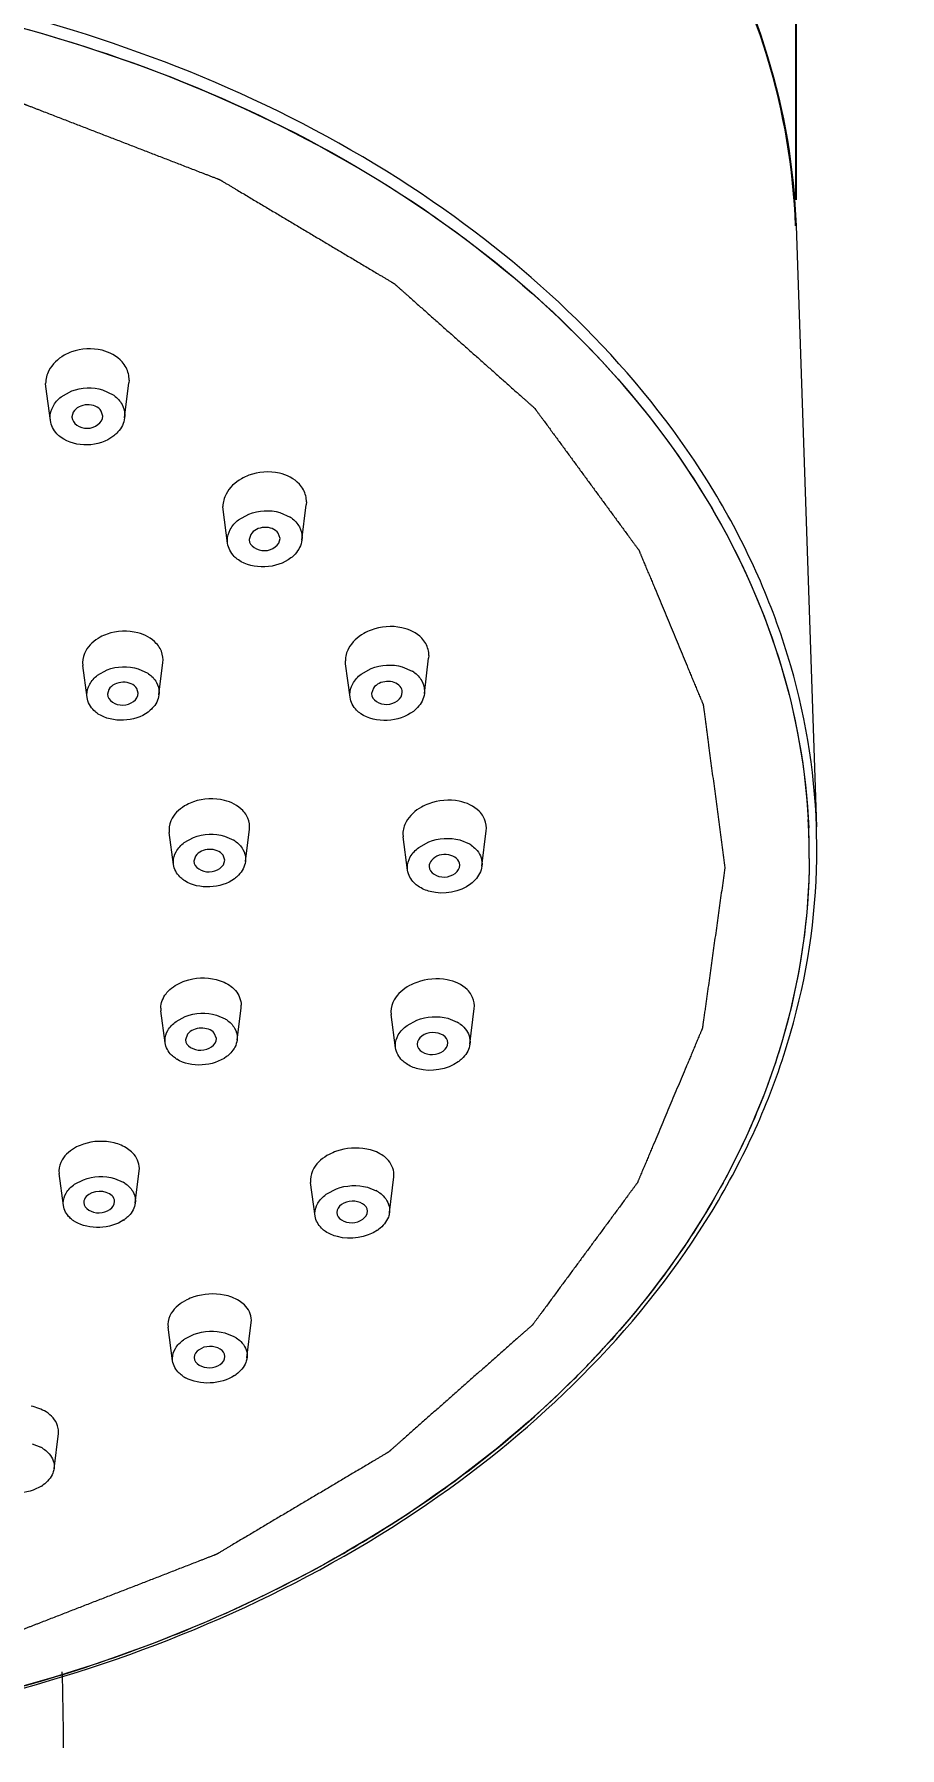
# Model space of a CAD drawing. Header units: millimetres. Extents: x 789 to 1209, y -1278 to -684.
# Drawn here: x 1000.15 to 1021.25, y -918.87 to -877.11 of the extents above; entities that cross this region are included whole.
import ezdxf

# ---------------------------------------------------------------- set-up
doc = ezdxf.new("R2010")
doc.units = ezdxf.units.MM
doc.header["$LTSCALE"] = 0.1
doc.layers.get('0').update_dxf_attribs({"lineweight": 13})
doc.layers.add('DIM', color=3, linetype='Continuous', lineweight=9)
doc.styles.get("Standard").update_dxf_attribs({"font": 'arial.ttf'})
doc.dimstyles.new('ISO-25', dxfattribs={"dimtxt": 2.5, "dimasz": 2.5, "dimexe": 1.25, "dimexo": 0.625, "dimtad": 1, "dimlfac": 1.333333, "dimtxsty": 'Standard', "dimcen": 2.5, "dimadec": 0, "dimazin": 0, "dimtfac": 1, "dimtmove": 0, "dimatfit": 3, "dimfxl": 0, "dimarcsym": 0})

# ---------------------------------------------------------------- blocks, each defined once
blk = doc.blocks.new('*D4')
at = {"layer": 'Defpoints', "color": 0}
for p in [(1021.936, -798.559), (1023.274, -798.559), (1023.274, -945.043)]:
    blk.add_point(p, dxfattribs=at)
at = {"layer": 'DIM', "color": 0, "linetype": 'ByBlock', "lineweight": -2}
for p, q in [((1022.649, -798.559), (1020.686, -798.559)), ((1021.936, -941.043), (1021.936, -802.559)), ((1022.649, -945.043), (1020.686, -945.043))]:
    blk.add_line(p, q, dxfattribs=at)
at = {"layer": 'DIM', "color": 0}
for points in [[(1021.269, -802.559), (1022.602, -802.559), (1021.936, -798.559)], [(1021.269, -941.043), (1022.602, -941.043), (1021.936, -945.043)]]:
    blk.add_solid(points, dxfattribs=at)
at = {"layer": 'DIM', "color": 0, "insert": (1019.269, -824.414), "char_height": 4, "attachment_point": 5, "rotation": 90}
blk.add_mtext('150~200', dxfattribs=at)
blk = doc.blocks.new('*D17')
at = {"layer": 'Defpoints', "color": 0}
for p in [(1018.727, -851.501), (1018.727, -881.771), (959.599, -882.095)]:
    blk.add_point(p, dxfattribs=at)
at = {"layer": 'DIM', "color": 0, "linetype": 'ByBlock', "lineweight": -2}
for p, q in [((959.599, -881.47), (959.599, -850.251)), ((1018.727, -881.146), (1018.727, -850.251)), ((963.599, -851.501), (1014.727, -851.501))]:
    blk.add_line(p, q, dxfattribs=at)
at = {"layer": 'DIM', "color": 0}
for points in [[(963.599, -850.834), (963.599, -852.168), (959.599, -851.501)], [(1014.727, -850.834), (1014.727, -852.168), (1018.727, -851.501)]]:
    blk.add_solid(points, dxfattribs=at)
at = {"layer": 'DIM', "color": 0, "insert": (989.163, -848.834), "char_height": 4, "attachment_point": 5}
blk.add_mtext('80', dxfattribs=at)

msp = doc.modelspace()

# ---------------------------------------------------------------- linework, layer by layer
at = {"color": 7, "linetype": 'Continuous'}
for p, q in [((1018.727, -881.776), (1019.225, -896.423)), ((1000.436, -885.697), (1000.431, -885.619)), ((1002.358, -886.461), (1002.462, -885.607)), ((1002.467, -885.539), (1002.462, -885.607)), ((1000.546, -886.52), (1000.436, -885.697)), ((1000.81, -885.949), (1001.067, -885.804)), ((1001.821, -885.775), (1002.078, -885.899)), ((1000.546, -886.521), (1000.541, -886.452)), ((1001.105, -886.323), (1001.074, -886.438)), ((1001.074, -886.438), (1001.074, -886.44)), ((1001.823, -886.415), (1001.789, -886.296)), ((1001.823, -886.417), (1001.823, -886.415)), ((1002.362, -886.401), (1002.358, -886.46)), ((1006.79, -888.509), (1006.785, -888.576)), ((1004.759, -888.695), (1004.754, -888.617)), ((1004.868, -889.513), (1004.759, -888.694)), ((1005.134, -888.946), (1005.388, -888.802)), ((1006.142, -888.765), (1006.392, -888.879)), ((1006.68, -889.436), (1006.785, -888.576)), ((1005.432, -889.303), (1005.395, -889.427)), ((1006.145, -889.396), (1006.102, -889.268)), ((1006.684, -889.377), (1006.68, -889.436)), ((1004.868, -889.514), (1004.864, -889.446)), ((1005.395, -889.427), (1005.395, -889.429)), ((1006.145, -889.398), (1006.145, -889.396)), ((1009.774, -892.249), (1009.769, -892.315)), ((1001.333, -892.419), (1001.337, -892.492)), ((1001.441, -893.27), (1001.337, -892.491)), ((1001.697, -892.733), (1001.932, -892.601)), ((1002.688, -892.571), (1002.921, -892.681)), ((1003.194, -893.209), (1003.29, -892.422)), ((1003.29, -892.421), (1003.294, -892.359)), ((1007.743, -892.453), (1007.738, -892.377)), ((1007.852, -893.269), (1007.743, -892.452)), ((1008.122, -892.705), (1008.371, -892.566)), ((1009.125, -892.523), (1009.367, -892.628)), ((1009.664, -893.179), (1009.769, -892.315)), ((1001.972, -893.077), (1001.939, -893.191)), ((1002.689, -893.167), (1002.658, -893.058)), ((1008.424, -893.044), (1008.377, -893.179)), ((1009.668, -893.121), (1009.664, -893.179)), ((1001.441, -893.27), (1001.437, -893.206)), ((1001.939, -893.191), (1001.939, -893.193)), ((1002.689, -893.169), (1002.689, -893.167)), ((1003.198, -893.153), (1003.194, -893.209)), ((1007.852, -893.269), (1007.847, -893.202)), ((1008.377, -893.179), (1008.377, -893.182)), ((1009.127, -893.146), (1009.127, -893.144)), ((1005.398, -896.485), (1005.402, -896.423)), ((1011.173, -896.52), (1011.177, -896.456)), ((1019.234, -897.037), (1019.225, -896.423)), ((1003.441, -896.493), (1003.445, -896.564)), ((1003.549, -897.343), (1003.445, -896.564)), ((1003.811, -896.81), (1004.039, -896.684)), ((1004.795, -896.65), (1005.02, -896.752)), ((1005.302, -897.273), (1005.398, -896.485)), ((1009.141, -896.594), (1009.146, -896.667)), ((1009.254, -897.482), (1009.146, -896.666)), ((1009.53, -896.925), (1009.773, -896.791)), ((1010.528, -896.746), (1010.761, -896.843)), ((1011.067, -897.387), (1011.173, -896.521)), ((1003.549, -897.343), (1003.545, -897.28)), ((1004.086, -897.14), (1004.046, -897.263)), ((1004.046, -897.263), (1004.046, -897.265)), ((1004.796, -897.235), (1004.757, -897.115)), ((1004.796, -897.237), (1004.796, -897.235)), ((1005.305, -897.218), (1005.302, -897.273)), ((1009.254, -897.483), (1009.25, -897.417)), ((1009.78, -897.392), (1009.78, -897.395)), ((1010.53, -897.356), (1010.53, -897.354)), ((1011.071, -897.33), (1011.067, -897.386)), ((1003.238, -900.843), (1003.242, -900.913)), ((1003.346, -901.692), (1003.242, -900.913)), ((1003.611, -901.168), (1003.837, -901.046)), ((1004.594, -901.013), (1004.809, -901.107)), ((1005.099, -901.623), (1005.196, -900.835)), ((1005.196, -900.834), (1005.2, -900.774)), ((1008.85, -900.925), (1008.854, -900.996)), ((1008.963, -901.813), (1008.854, -900.995)), ((1010.776, -901.719), (1010.882, -900.852)), ((1010.882, -900.851), (1010.886, -900.789)), ((1003.893, -901.479), (1003.844, -901.613)), ((1004.594, -901.585), (1004.544, -901.454)), ((1009.244, -901.263), (1009.482, -901.135)), ((1010.236, -901.091), (1010.463, -901.183)), ((1003.346, -901.692), (1003.342, -901.629)), ((1003.844, -901.613), (1003.844, -901.615)), ((1004.594, -901.587), (1004.594, -901.585)), ((1005.103, -901.569), (1005.099, -901.623)), ((1008.963, -901.813), (1008.959, -901.749)), ((1009.489, -901.724), (1009.489, -901.726)), ((1010.238, -901.689), (1010.238, -901.687)), ((1010.779, -901.662), (1010.776, -901.718)), ((1000.756, -904.807), (1000.76, -904.875)), ((1002.617, -905.596), (1002.714, -904.808)), ((1002.714, -904.808), (1002.717, -904.749)), ((1000.864, -905.655), (1000.76, -904.875)), ((1001.139, -905.135), (1001.355, -905.024)), ((1002.112, -904.995), (1002.324, -905.087)), ((1006.888, -905.02), (1006.892, -905.09)), ((1007.001, -905.909), (1006.892, -905.089)), ((1008.276, -905.207), (1008.492, -905.292)), ((1008.814, -905.823), (1008.92, -904.958)), ((1008.92, -904.957), (1008.923, -904.897)), ((1000.864, -905.655), (1000.86, -905.593)), ((1001.362, -905.58), (1001.362, -905.582)), ((1002.112, -905.558), (1002.112, -905.556)), ((1002.621, -905.543), (1002.617, -905.596)), ((1007.288, -905.368), (1007.521, -905.246)), ((1007.001, -905.909), (1006.997, -905.846)), ((1007.527, -905.824), (1007.527, -905.826)), ((1008.277, -905.792), (1008.277, -905.79)), ((1008.817, -905.768), (1008.814, -905.823)), ((1003.413, -908.548), (1003.417, -908.616)), ((1005.34, -909.368), (1005.446, -908.507)), ((1005.446, -908.506), (1005.449, -908.447)), ((1003.527, -909.439), (1003.417, -908.615)), ((1003.823, -908.904), (1004.049, -908.791)), ((1004.804, -908.759), (1005.016, -908.842)), ((1003.527, -909.44), (1003.523, -909.377)), ((1004.055, -909.36), (1004.055, -909.361)), ((1004.804, -909.333), (1004.804, -909.331)), ((1005.344, -909.314), (1005.341, -909.367)), ((1000.101, -911.459), (1000.314, -911.545)), ((1000.637, -912.066), (1000.741, -911.21)), ((1000.741, -911.21), (1000.745, -911.152)), ((1000.64, -912.012), (1000.637, -912.065))]:
    msp.add_line(p, q, dxfattribs=at)
for centre, radius, start, end in [((1001.62, -886.559), 0.804, 53.3617, 55.238), ((1005.954, -889.545), 0.797, 54.1079, 56.7033), ((1002.49, -893.327), 0.776, 54.2962, 56.3087), ((1008.947, -893.304), 0.795, 54.8509, 58.1502), ((1003.432, -897.12), 15.616, 2.5393, 3.1968), ((1003.494, -897.118), 15.554, 359.7233, 3.1995), ((1003.497, -897.118), 15.551, 0.2795, 2.5403), ((1003.38, -897.117), 15.668, 0.2121, 2.4394), ((1004.605, -897.408), 0.776, 55.0105, 57.6724), ((1010.356, -897.531), 0.798, 55.5693, 59.4946), ((1003.551, -897.117), 15.497, 359.7207, 0.2785), ((1003.421, -897.116), 15.627, 359.7207, 0.2112), ((1003.405, -896.964), 15.829, 359.0972, 359.7206), ((1003.51, -896.96), 15.724, 359.3567, 359.7206), ((1004.244, -897.091), 0.774, 235.0649, 237.3435), ((1004.404, -901.78), 0.785, 55.8148, 58.9574), ((1010.067, -901.882), 0.804, 56.0151, 60.4899), ((1004.037, -901.427), 0.777, 235.3633, 238.2195), ((1009.96, -901.414), 0.909, 305.4076, 307.3879), ((1001.92, -905.77), 0.794, 55.9976, 59.3884), ((1007.804, -906.107), 0.902, 124.8887, 126.8565), ((1008.101, -906.011), 0.819, 56.8086, 61.4762), ((1001.558, -905.374), 0.789, 235.8161, 238.9225), ((1001.856, -905.3), 0.856, 304.368, 306.2676), ((1008.007, -905.505), 0.908, 304.3298, 306.7951), ((1004.32, -909.653), 0.899, 123.5615, 126.06), ((1004.622, -909.575), 0.832, 56.9018, 61.7705), ((996.776, -893.29), 23.426, 314.5301, 317.4507), ((1004.24, -909.13), 0.822, 236.5676, 240.9708), ((1004.545, -909.04), 0.903, 303.1549, 306.0758), ((995.593, -892.065), 25.129, 308.3649, 314.493), ((999.911, -912.286), 0.844, 56.7592, 61.4501), ((994.255, -890.386), 27.276, 303.4912, 308.3788), ((999.855, -911.73), 0.895, 302.0014, 305.344), ((992.889, -888.327), 29.747, 299.3188, 303.4981), ((991.68, -886.168), 32.221, 294.5426, 299.3133), ((990.824, -884.318), 34.259, 291.1206, 294.5591), ((990.162, -882.564), 36.134, 286.3225, 291.0989), ((989.752, -881.149), 37.608, 283.3518, 286.3146), ((930.66, -919.032), 70.207, 0.13544, 1.64643)]:
    msp.add_arc(centre, radius, start, end, dxfattribs=at)
for points, knots in [([(959.585, -882.094), (959.618, -880.702), (960.072, -877.866), (962.515, -872.368), (968.37, -866.421), (977.965, -861.99), (989.038, -860.402), (1000.127, -861.869), (1009.77, -866.195), (1015.69, -872.077), (1018.194, -877.548), (1018.679, -880.38), (1018.727, -881.771)], [0, 0, 0, 0, 0.052589, 0.107011, 0.225105, 0.357866, 0.499994, 0.642122, 0.774885, 0.892983, 0.947406, 1, 1, 1, 1]), ([(1018.714, -881.782), (1018.667, -880.391), (1018.184, -877.56), (1015.684, -872.089), (1009.768, -866.206), (1000.127, -861.879), (989.04, -860.412), (977.97, -861.999), (968.377, -866.43), (962.524, -872.376), (960.083, -877.873), (959.63, -880.709), (959.598, -882.101)], [0, 0, 0, 0, 0.052593, 0.107013, 0.225103, 0.357866, 0.5, 0.642133, 0.774896, 0.892988, 0.947409, 1, 1, 1, 1]), ([(1019.225, -896.423), (1019.177, -895.012), (1018.685, -892.14), (1016.148, -886.591), (1010.145, -880.624), (1000.364, -876.236), (989.117, -874.747), (977.887, -876.357), (968.154, -880.852), (962.216, -886.883), (959.739, -892.46), (959.279, -895.337), (959.246, -896.748)], [0, 0, 0, 0, 0.052593, 0.107014, 0.225109, 0.357871, 0.500002, 0.642132, 0.774894, 0.892989, 0.94741, 1, 1, 1, 1]), ([(959.437, -896.776), (959.481, -895.378), (959.959, -892.531), (962.448, -887.021), (968.352, -881.07), (977.998, -876.635), (989.117, -875.046), (1000.253, -876.513), (1009.947, -880.842), (1015.916, -886.729), (1018.465, -892.211), (1018.974, -895.052), (1019.034, -896.45)], [0, 0, 0, 0, 0.052586, 0.107035, 0.225196, 0.357945, 0.499992, 0.64204, 0.774794, 0.892961, 0.947411, 1, 1, 1, 1]), ([(959.463, -896.249), (959.628, -893.736), (961.27, -888.434), (967.688, -881.502), (977.634, -876.692), (989.347, -875.003), (1001.043, -876.692), (1010.942, -881.502), (1017.293, -888.434), (1018.883, -893.736), (1019.024, -896.249)], [0, 0, 0, 0, 0.114286, 0.242857, 0.371429, 0.5, 0.628571, 0.757143, 0.885714, 1, 1, 1, 1]), ([(989.338, -877.292), (989.563, -877.308), (990.012, -877.339), (990.685, -877.387), (991.359, -877.435), (991.92, -877.475), (992.369, -877.507), (992.706, -877.531), (993.042, -877.555), (993.379, -877.579), (993.66, -877.599), (993.884, -877.615), (994.053, -877.627), (994.193, -877.637), (994.305, -877.645), (994.389, -877.651), (994.474, -877.657), (994.544, -877.662), (994.6, -877.666), (994.635, -877.668), (994.663, -877.67), (994.684, -877.672), (994.702, -877.673), (994.714, -877.674), (994.721, -877.675), (994.726, -877.675), (994.731, -877.676), (994.738, -877.678), (994.75, -877.68), (994.767, -877.684), (994.787, -877.688), (994.814, -877.694), (994.848, -877.702), (994.902, -877.713), (994.969, -877.728), (995.05, -877.746), (995.131, -877.764), (995.239, -877.787), (995.374, -877.817), (995.535, -877.852), (995.751, -877.9), (996.021, -877.959), (996.345, -878.03), (996.668, -878.101), (996.992, -878.172), (997.316, -878.243), (997.639, -878.314), (997.963, -878.385), (998.287, -878.456), (998.611, -878.527), (998.88, -878.586), (999.096, -878.633), (999.258, -878.669), (999.393, -878.698), (999.501, -878.722), (999.582, -878.74), (999.663, -878.757), (999.73, -878.772), (999.784, -878.784), (999.818, -878.791), (999.845, -878.797), (999.865, -878.802), (999.882, -878.805), (999.894, -878.808), (999.9, -878.81), (999.905, -878.81), (999.91, -878.812), (999.916, -878.815), (999.927, -878.819), (999.943, -878.825), (999.961, -878.832), (999.986, -878.842), (1000.017, -878.854), (1000.067, -878.873), (1000.129, -878.897), (1000.204, -878.926), (1000.278, -878.955), (1000.378, -878.993), (1000.502, -879.041), (1000.651, -879.099), (1000.85, -879.176), (1001.099, -879.272), (1001.397, -879.387), (1001.695, -879.502), (1001.993, -879.618), (1002.292, -879.733), (1002.59, -879.848), (1002.888, -879.964), (1003.187, -880.079), (1003.485, -880.194), (1003.734, -880.29), (1003.932, -880.367), (1004.082, -880.425), (1004.206, -880.473), (1004.305, -880.511), (1004.38, -880.54), (1004.454, -880.569), (1004.517, -880.593), (1004.566, -880.612), (1004.597, -880.624), (1004.622, -880.634), (1004.641, -880.641), (1004.656, -880.647), (1004.667, -880.651), (1004.673, -880.654), (1004.678, -880.655), (1004.682, -880.658), (1004.688, -880.661), (1004.698, -880.667), (1004.711, -880.675), (1004.728, -880.685), (1004.75, -880.698), (1004.778, -880.715), (1004.822, -880.741), (1004.878, -880.774), (1004.944, -880.814), (1005.01, -880.853), (1005.099, -880.906), (1005.21, -880.972), (1005.343, -881.051), (1005.52, -881.157), (1005.741, -881.289), (1006.007, -881.447), (1006.273, -881.605), (1006.539, -881.763), (1006.805, -881.922), (1007.071, -882.08), (1007.336, -882.238), (1007.602, -882.397), (1007.824, -882.529), (1008.001, -882.634), (1008.134, -882.713), (1008.267, -882.793), (1008.4, -882.872), (1008.51, -882.938), (1008.599, -882.99), (1008.666, -883.03), (1008.721, -883.063), (1008.765, -883.089), (1008.798, -883.109), (1008.832, -883.129), (1008.859, -883.145), (1008.882, -883.159), (1008.898, -883.169), (1008.912, -883.177), (1008.922, -883.183), (1008.927, -883.186), (1008.932, -883.188), (1008.935, -883.191), (1008.939, -883.195), (1008.947, -883.202), (1008.958, -883.212), (1008.971, -883.224), (1008.989, -883.24), (1009.012, -883.259), (1009.038, -883.283), (1009.065, -883.307), (1009.101, -883.339), (1009.145, -883.378), (1009.199, -883.426), (1009.27, -883.489), (1009.359, -883.568), (1009.466, -883.663), (1009.573, -883.758), (1009.68, -883.852), (1009.823, -883.979), (1010.001, -884.137), (1010.215, -884.327), (1010.429, -884.517), (1010.643, -884.706), (1010.857, -884.896), (1011.071, -885.086), (1011.285, -885.276), (1011.463, -885.434), (1011.605, -885.56), (1011.712, -885.655), (1011.819, -885.75), (1011.926, -885.845), (1012.015, -885.924), (1012.087, -885.987), (1012.14, -886.035), (1012.185, -886.074), (1012.22, -886.106), (1012.247, -886.13), (1012.274, -886.153), (1012.296, -886.173), (1012.314, -886.189), (1012.327, -886.201), (1012.339, -886.211), (1012.346, -886.218), (1012.351, -886.222), (1012.354, -886.224), (1012.357, -886.228), (1012.36, -886.232), (1012.366, -886.24), (1012.374, -886.252), (1012.384, -886.265), (1012.397, -886.283), (1012.414, -886.306), (1012.434, -886.333), (1012.453, -886.36), (1012.48, -886.396), (1012.513, -886.441), (1012.553, -886.495), (1012.606, -886.567), (1012.672, -886.657), (1012.751, -886.766), (1012.831, -886.874), (1012.91, -886.982), (1013.016, -887.126), (1013.149, -887.307), (1013.308, -887.523), (1013.466, -887.74), (1013.625, -887.956), (1013.784, -888.172), (1013.943, -888.389), (1014.102, -888.605), (1014.234, -888.786), (1014.34, -888.93), (1014.42, -889.038), (1014.499, -889.146), (1014.579, -889.255), (1014.645, -889.345), (1014.698, -889.417), (1014.738, -889.471), (1014.771, -889.516), (1014.797, -889.552), (1014.817, -889.579), (1014.837, -889.606), (1014.853, -889.629), (1014.867, -889.647), (1014.877, -889.66), (1014.885, -889.672), (1014.891, -889.68), (1014.894, -889.684), (1014.897, -889.687), (1014.898, -889.691), (1014.9, -889.696), (1014.904, -889.705), (1014.909, -889.717), (1014.915, -889.731), (1014.923, -889.751), (1014.933, -889.775), (1014.945, -889.805), (1014.958, -889.834), (1014.974, -889.873), (1014.994, -889.922), (1015.019, -889.981), (1015.051, -890.059), (1015.092, -890.157), (1015.141, -890.275), (1015.19, -890.392), (1015.239, -890.509), (1015.304, -890.666), (1015.386, -890.862), (1015.483, -891.096), (1015.581, -891.331), (1015.679, -891.566), (1015.777, -891.801), (1015.875, -892.036), (1015.972, -892.271), (1016.054, -892.466), (1016.119, -892.623), (1016.168, -892.74), (1016.217, -892.858), (1016.266, -892.975), (1016.307, -893.073), (1016.339, -893.151), (1016.364, -893.21), (1016.384, -893.259), (1016.4, -893.298), (1016.413, -893.328), (1016.425, -893.357), (1016.435, -893.381), (1016.443, -893.401), (1016.448, -893.413), (1016.452, -893.423), (1016.455, -893.43), (1016.458, -893.436), (1016.46, -893.441), (1016.462, -893.445), (1016.462, -893.449), (1016.463, -893.454), (1016.464, -893.461), (1016.465, -893.468), (1016.466, -893.479), (1016.468, -893.492), (1016.471, -893.512), (1016.474, -893.538), (1016.478, -893.569), (1016.482, -893.6), (1016.488, -893.642), (1016.495, -893.694), (1016.503, -893.756), (1016.514, -893.839), (1016.528, -893.942), (1016.544, -894.067), (1016.561, -894.191), (1016.577, -894.315), (1016.599, -894.481), (1016.627, -894.689), (1016.66, -894.937), (1016.693, -895.186), (1016.737, -895.518), (1016.792, -895.932), (1016.858, -896.43), (1016.924, -896.927), (1016.968, -897.259), (1016.99, -897.424)], [0, 0, 0, 0, 0.015625, 0.03125, 0.046875, 0.0625, 0.070312, 0.078125, 0.085938, 0.09375, 0.101562, 0.105469, 0.109375, 0.113281, 0.115234, 0.117188, 0.119141, 0.121094, 0.12207, 0.123047, 0.123535, 0.124023, 0.124512, 0.124756, 0.124878, 0.125, 0.125122, 0.125244, 0.125488, 0.125977, 0.126465, 0.126953, 0.12793, 0.128906, 0.130859, 0.132812, 0.134766, 0.136719, 0.140625, 0.144531, 0.148438, 0.15625, 0.164062, 0.171875, 0.179688, 0.1875, 0.195312, 0.203125, 0.210938, 0.21875, 0.226562, 0.230469, 0.234375, 0.238281, 0.240234, 0.242188, 0.244141, 0.246094, 0.24707, 0.248047, 0.248535, 0.249023, 0.249512, 0.249756, 0.249878, 0.25, 0.250122, 0.250244, 0.250488, 0.250977, 0.251465, 0.251953, 0.25293, 0.253906, 0.255859, 0.257812, 0.259766, 0.261719, 0.265625, 0.269531, 0.273438, 0.28125, 0.289062, 0.296875, 0.304688, 0.3125, 0.320312, 0.328125, 0.335938, 0.34375, 0.351562, 0.355469, 0.359375, 0.363281, 0.365234, 0.367188, 0.369141, 0.371094, 0.37207, 0.373047, 0.373535, 0.374023, 0.374512, 0.374756, 0.374878, 0.375, 0.375122, 0.375244, 0.375488, 0.375977, 0.376465, 0.376953, 0.37793, 0.378906, 0.380859, 0.382812, 0.384766, 0.386719, 0.390625, 0.394531, 0.398438, 0.40625, 0.414062, 0.421875, 0.429688, 0.4375, 0.445312, 0.453125, 0.460938, 0.46875, 0.472656, 0.476562, 0.480469, 0.484375, 0.488281, 0.490234, 0.492188, 0.494141, 0.495117, 0.496094, 0.49707, 0.498047, 0.498535, 0.499023, 0.499512, 0.499756, 0.499878, 0.5, 0.500122, 0.500244, 0.500488, 0.500977, 0.501465, 0.501953, 0.50293, 0.503906, 0.504883, 0.505859, 0.507812, 0.509766, 0.511719, 0.515625, 0.519531, 0.523438, 0.527344, 0.53125, 0.539062, 0.546875, 0.554688, 0.5625, 0.570312, 0.578125, 0.585938, 0.59375, 0.597656, 0.601562, 0.605469, 0.609375, 0.613281, 0.615234, 0.617188, 0.619141, 0.620117, 0.621094, 0.62207, 0.623047, 0.623535, 0.624023, 0.624512, 0.624756, 0.624878, 0.625, 0.625122, 0.625244, 0.625488, 0.625977, 0.626465, 0.626953, 0.62793, 0.628906, 0.629883, 0.630859, 0.632812, 0.634766, 0.636719, 0.640625, 0.644531, 0.648438, 0.652344, 0.65625, 0.664062, 0.671875, 0.679688, 0.6875, 0.695312, 0.703125, 0.710938, 0.71875, 0.722656, 0.726562, 0.730469, 0.734375, 0.738281, 0.740234, 0.742188, 0.744141, 0.745117, 0.746094, 0.74707, 0.748047, 0.748535, 0.749023, 0.749512, 0.749756, 0.749878, 0.75, 0.750122, 0.750244, 0.750488, 0.750977, 0.751465, 0.751953, 0.75293, 0.753906, 0.754883, 0.755859, 0.757812, 0.759766, 0.761719, 0.765625, 0.769531, 0.773438, 0.777344, 0.78125, 0.789062, 0.796875, 0.804688, 0.8125, 0.820312, 0.828125, 0.835938, 0.84375, 0.847656, 0.851562, 0.855469, 0.859375, 0.863281, 0.865234, 0.867188, 0.869141, 0.870117, 0.871094, 0.87207, 0.873047, 0.873535, 0.874023, 0.874268, 0.874512, 0.874756, 0.874878, 0.875, 0.875122, 0.875244, 0.875488, 0.875732, 0.875977, 0.876465, 0.876953, 0.87793, 0.878906, 0.879883, 0.880859, 0.882812, 0.884766, 0.886719, 0.890625, 0.894531, 0.898438, 0.902344, 0.90625, 0.914062, 0.921875, 0.929688, 0.9375, 0.953125, 0.96875, 0.984375, 1, 1, 1, 1]), ([(1001.065, -884.853), (1001.003, -884.875), (1000.782, -884.975), (1000.59, -885.152), (1000.508, -885.309)], [0, 0, 0, 0, 0.268464, 1, 1, 1, 1]), ([(1002.393, -885.235), (1002.366, -885.185), (1002.224, -884.982), (1001.989, -884.859), (1001.807, -884.813)], [0, 0, 0, 0, 0.234171, 1, 1, 1, 1]), ([(1001.074, -886.44), (1001.074, -886.595), (1001.46, -886.842), (1001.823, -886.576), (1001.823, -886.417)], [0, 0, 0, 0, 0.493056, 1, 1, 1, 1]), ([(1001.789, -886.296), (1001.722, -886.189), (1001.438, -886.082), (1001.168, -886.211), (1001.105, -886.323)], [0, 0, 0, 0, 0.495545, 1, 1, 1, 1]), ([(1000.808, -886.935), (1000.772, -886.909), (1000.647, -886.8), (1000.562, -886.641), (1000.546, -886.521)], [0, 0, 0, 0, 0.267896, 1, 1, 1, 1]), ([(1002.358, -886.46), (1002.342, -886.586), (1002.256, -886.753), (1002.128, -886.87), (1002.091, -886.899)], [0, 0, 0, 0, 0.730578, 1, 1, 1, 1]), ([(1002.091, -886.899), (1001.913, -887.039), (1001.456, -887.186), (1000.987, -887.066), (1000.808, -886.935)], [0, 0, 0, 0, 0.504251, 1, 1, 1, 1]), ([(1005.383, -887.859), (1005.322, -887.882), (1005.103, -887.983), (1004.912, -888.159), (1004.83, -888.316)], [0, 0, 0, 0, 0.269075, 1, 1, 1, 1]), ([(1006.716, -888.213), (1006.689, -888.163), (1006.545, -887.965), (1006.31, -887.849), (1006.129, -887.807)], [0, 0, 0, 0, 0.232894, 1, 1, 1, 1]), ([(1006.102, -889.268), (1006.031, -889.168), (1005.756, -889.076), (1005.498, -889.197), (1005.432, -889.303)], [0, 0, 0, 0, 0.494332, 1, 1, 1, 1]), ([(1005.131, -889.922), (1005.095, -889.896), (1004.969, -889.791), (1004.884, -889.633), (1004.868, -889.514)], [0, 0, 0, 0, 0.268606, 1, 1, 1, 1]), ([(1005.395, -889.429), (1005.396, -889.582), (1005.785, -889.821), (1006.144, -889.557), (1006.145, -889.398)], [0, 0, 0, 0, 0.490693, 1, 1, 1, 1]), ([(1006.68, -889.436), (1006.665, -889.561), (1006.577, -889.728), (1006.449, -889.845), (1006.412, -889.873)], [0, 0, 0, 0, 0.729481, 1, 1, 1, 1]), ([(1001.93, -891.729), (1001.873, -891.749), (1001.668, -891.838), (1001.486, -891.995), (1001.408, -892.138)], [0, 0, 0, 0, 0.27123, 1, 1, 1, 1]), ([(1003.222, -892.081), (1003.196, -892.036), (1003.062, -891.854), (1002.848, -891.743), (1002.682, -891.698)], [0, 0, 0, 0, 0.231357, 1, 1, 1, 1]), ([(1008.366, -891.631), (1008.306, -891.654), (1008.088, -891.754), (1007.897, -891.927), (1007.815, -892.082)], [0, 0, 0, 0, 0.269985, 1, 1, 1, 1]), ([(1009.699, -891.961), (1009.672, -891.913), (1009.527, -891.72), (1009.292, -891.61), (1009.112, -891.572)], [0, 0, 0, 0, 0.2312, 1, 1, 1, 1]), ([(1002.658, -893.058), (1002.594, -892.95), (1002.309, -892.844), (1002.037, -892.966), (1001.972, -893.077)], [0, 0, 0, 0, 0.493177, 1, 1, 1, 1]), ([(1009.074, -893.004), (1008.999, -892.915), (1008.738, -892.838), (1008.494, -892.946), (1008.424, -893.044)], [0, 0, 0, 0, 0.493774, 1, 1, 1, 1]), ([(1001.716, -893.676), (1001.678, -893.651), (1001.548, -893.549), (1001.457, -893.39), (1001.441, -893.27)], [0, 0, 0, 0, 0.271172, 1, 1, 1, 1]), ([(1001.939, -893.193), (1001.94, -893.347), (1002.326, -893.581), (1002.688, -893.327), (1002.689, -893.169)], [0, 0, 0, 0, 0.49248, 1, 1, 1, 1]), ([(1003.194, -893.209), (1003.179, -893.33), (1003.092, -893.49), (1002.967, -893.601), (1002.93, -893.628)], [0, 0, 0, 0, 0.728259, 1, 1, 1, 1]), ([(1008.114, -893.669), (1008.078, -893.644), (1007.953, -893.542), (1007.868, -893.387), (1007.852, -893.269)], [0, 0, 0, 0, 0.269558, 1, 1, 1, 1]), ([(1008.377, -893.182), (1008.378, -893.334), (1008.77, -893.563), (1009.126, -893.305), (1009.127, -893.146)], [0, 0, 0, 0, 0.48902, 1, 1, 1, 1]), ([(1009.664, -893.179), (1009.648, -893.303), (1009.56, -893.468), (1009.433, -893.583), (1009.396, -893.612)], [0, 0, 0, 0, 0.728259, 1, 1, 1, 1]), ([(1004.038, -895.814), (1003.98, -895.834), (1003.777, -895.921), (1003.595, -896.076), (1003.516, -896.217)], [0, 0, 0, 0, 0.272076, 1, 1, 1, 1]), ([(1005.329, -896.151), (1005.304, -896.107), (1005.168, -895.928), (1004.955, -895.822), (1004.789, -895.78)], [0, 0, 0, 0, 0.229937, 1, 1, 1, 1]), ([(1009.772, -895.863), (1009.711, -895.886), (1009.495, -895.984), (1009.303, -896.151), (1009.219, -896.304)], [0, 0, 0, 0, 0.271127, 1, 1, 1, 1]), ([(1011.101, -896.176), (1011.074, -896.129), (1010.927, -895.941), (1010.692, -895.837), (1010.514, -895.802)], [0, 0, 0, 0, 0.22921, 1, 1, 1, 1]), ([(1010.807, -896.873), (1010.848, -896.9), (1010.987, -897.014), (1011.071, -897.199), (1011.071, -897.33)], [0, 0, 0, 0, 0.273022, 1, 1, 1, 1]), ([(959.242, -897.212), (959.251, -898.641), (959.668, -901.555), (962.093, -907.206), (968.034, -913.314), (977.828, -917.829), (989.138, -919.401), (1000.461, -917.824), (1010.289, -913.31), (1016.282, -907.21), (1018.762, -901.56), (1019.209, -898.644), (1019.232, -897.213)], [0, 0, 0, 0, 0.05279, 0.107232, 0.224993, 0.357347, 0.499247, 0.641339, 0.774191, 0.892511, 0.947139, 1, 1, 1, 1]), ([(1004.046, -897.265), (1004.047, -897.417), (1004.435, -897.642), (1004.795, -897.394), (1004.796, -897.237)], [0, 0, 0, 0, 0.49122, 1, 1, 1, 1]), ([(1004.757, -897.115), (1004.688, -897.016), (1004.414, -896.925), (1004.155, -897.036), (1004.086, -897.14)], [0, 0, 0, 0, 0.492942, 1, 1, 1, 1]), ([(1005.302, -897.273), (1005.287, -897.394), (1005.198, -897.555), (1005.07, -897.664), (1005.033, -897.691)], [0, 0, 0, 0, 0.726536, 1, 1, 1, 1]), ([(1019.048, -897.193), (1019.041, -898.683), (1018.582, -901.735), (1015.912, -907.631), (1012.212, -911.189), (1009.408, -913.066)], [0, 0, 0, 0, 0.232546, 0.473683, 1, 1, 1, 1]), ([(1010.53, -897.354), (1010.529, -897.232), (1010.232, -897.021), (1009.933, -897.13), (1009.839, -897.243)], [0, 0, 0, 0, 0.454024, 1, 1, 1, 1]), ([(1019.048, -897.193), (1019.034, -900.023), (1017.858, -904.239), (1015.093, -907.977), (1014.034, -909.132)], [0, 0, 0, 0, 0.671453, 1, 1, 1, 1]), ([(1016.99, -897.424), (1016.967, -897.587), (1016.921, -897.913), (1016.853, -898.402), (1016.784, -898.891), (1016.727, -899.298), (1016.682, -899.624), (1016.647, -899.868), (1016.613, -900.113), (1016.585, -900.316), (1016.562, -900.479), (1016.545, -900.602), (1016.528, -900.724), (1016.511, -900.846), (1016.496, -900.948), (1016.485, -901.029), (1016.476, -901.09), (1016.469, -901.141), (1016.463, -901.182), (1016.459, -901.213), (1016.455, -901.243), (1016.451, -901.269), (1016.449, -901.289), (1016.447, -901.302), (1016.445, -901.312), (1016.444, -901.32), (1016.443, -901.326), (1016.443, -901.331), (1016.442, -901.335), (1016.44, -901.338), (1016.439, -901.343), (1016.436, -901.35), (1016.433, -901.357), (1016.429, -901.367), (1016.424, -901.379), (1016.415, -901.399), (1016.405, -901.423), (1016.393, -901.452), (1016.38, -901.482), (1016.364, -901.521), (1016.343, -901.57), (1016.318, -901.629), (1016.285, -901.707), (1016.244, -901.805), (1016.195, -901.923), (1016.145, -902.04), (1016.096, -902.158), (1016.03, -902.314), (1015.947, -902.51), (1015.848, -902.745), (1015.749, -902.981), (1015.65, -903.216), (1015.551, -903.451), (1015.452, -903.686), (1015.353, -903.921), (1015.271, -904.117), (1015.205, -904.274), (1015.155, -904.391), (1015.106, -904.509), (1015.056, -904.626), (1015.015, -904.724), (1014.982, -904.803), (1014.957, -904.861), (1014.937, -904.91), (1014.92, -904.949), (1014.908, -904.979), (1014.896, -905.008), (1014.885, -905.033), (1014.877, -905.052), (1014.871, -905.067), (1014.866, -905.079), (1014.862, -905.088), (1014.86, -905.093), (1014.859, -905.096), (1014.856, -905.1), (1014.853, -905.104), (1014.847, -905.112), (1014.838, -905.123), (1014.828, -905.137), (1014.815, -905.155), (1014.798, -905.178), (1014.778, -905.205), (1014.758, -905.232), (1014.732, -905.268), (1014.698, -905.313), (1014.658, -905.367), (1014.605, -905.44), (1014.538, -905.53), (1014.459, -905.638), (1014.379, -905.747), (1014.299, -905.855), (1014.192, -906), (1014.059, -906.181), (1013.899, -906.397), (1013.739, -906.614), (1013.579, -906.831), (1013.419, -907.048), (1013.259, -907.265), (1013.099, -907.482), (1012.965, -907.662), (1012.859, -907.807), (1012.779, -907.915), (1012.699, -908.024), (1012.619, -908.132), (1012.552, -908.222), (1012.499, -908.295), (1012.459, -908.349), (1012.426, -908.394), (1012.399, -908.43), (1012.379, -908.457), (1012.359, -908.484), (1012.342, -908.507), (1012.329, -908.525), (1012.319, -908.539), (1012.311, -908.55), (1012.305, -908.558), (1012.301, -908.562), (1012.299, -908.566), (1012.295, -908.569), (1012.291, -908.573), (1012.283, -908.58), (1012.272, -908.59), (1012.258, -908.602), (1012.24, -908.618), (1012.217, -908.638), (1012.189, -908.662), (1012.162, -908.687), (1012.125, -908.719), (1012.08, -908.759), (1012.025, -908.807), (1011.952, -908.872), (1011.861, -908.953), (1011.751, -909.049), (1011.642, -909.146), (1011.532, -909.243), (1011.386, -909.372), (1011.203, -909.533), (1010.984, -909.726), (1010.765, -909.92), (1010.546, -910.113), (1010.327, -910.306), (1010.107, -910.5), (1009.888, -910.693), (1009.706, -910.854), (1009.56, -910.983), (1009.45, -911.08), (1009.34, -911.177), (1009.231, -911.274), (1009.14, -911.354), (1009.067, -911.419), (1009.012, -911.467), (1008.957, -911.515), (1008.911, -911.556), (1008.875, -911.588), (1008.852, -911.608), (1008.834, -911.624), (1008.82, -911.636), (1008.809, -911.646), (1008.801, -911.653), (1008.796, -911.657), (1008.793, -911.661), (1008.788, -911.663), (1008.783, -911.666), (1008.773, -911.672), (1008.76, -911.68), (1008.743, -911.69), (1008.722, -911.703), (1008.694, -911.719), (1008.65, -911.745), (1008.596, -911.777), (1008.53, -911.816), (1008.465, -911.855), (1008.377, -911.907), (1008.268, -911.972), (1008.137, -912.05), (1008.006, -912.128), (1007.874, -912.206), (1007.7, -912.31), (1007.481, -912.44), (1007.219, -912.596), (1006.956, -912.752), (1006.694, -912.907), (1006.432, -913.063), (1006.169, -913.219), (1005.907, -913.375), (1005.645, -913.531), (1005.426, -913.661), (1005.251, -913.765), (1005.12, -913.843), (1005.011, -913.908), (1004.923, -913.96), (1004.858, -913.999), (1004.792, -914.038), (1004.738, -914.07), (1004.694, -914.096), (1004.666, -914.112), (1004.645, -914.125), (1004.628, -914.135), (1004.615, -914.143), (1004.605, -914.149), (1004.6, -914.152), (1004.596, -914.155), (1004.591, -914.156), (1004.585, -914.159), (1004.574, -914.163), (1004.558, -914.169), (1004.539, -914.176), (1004.515, -914.186), (1004.483, -914.198), (1004.434, -914.217), (1004.371, -914.241), (1004.297, -914.27), (1004.222, -914.299), (1004.122, -914.338), (1003.998, -914.387), (1003.848, -914.445), (1003.649, -914.522), (1003.4, -914.619), (1003.101, -914.735), (1002.802, -914.851), (1002.503, -914.967), (1002.204, -915.083), (1001.906, -915.199), (1001.607, -915.315), (1001.308, -915.431), (1001.009, -915.547), (1000.76, -915.644), (1000.561, -915.721), (1000.411, -915.779), (1000.287, -915.827), (1000.187, -915.866), (1000.112, -915.895), (1000.038, -915.924), (999.975, -915.948), (999.926, -915.968), (999.894, -915.98), (999.869, -915.989), (999.851, -915.997), (999.835, -916.003), (999.824, -916.007), (999.818, -916.009), (999.814, -916.011), (999.808, -916.012), (999.802, -916.014), (999.79, -916.016), (999.773, -916.02), (999.753, -916.025), (999.726, -916.031), (999.692, -916.038), (999.638, -916.05), (999.57, -916.065), (999.489, -916.083), (999.408, -916.101), (999.3, -916.125), (999.165, -916.155), (999.003, -916.191), (998.787, -916.239), (998.517, -916.298), (998.193, -916.37), (997.869, -916.442), (997.545, -916.514), (997.221, -916.586), (996.897, -916.657), (996.573, -916.729), (996.249, -916.801), (995.925, -916.873), (995.655, -916.933), (995.439, -916.98), (995.277, -917.016), (995.142, -917.046), (995.034, -917.07), (994.953, -917.088), (994.872, -917.106), (994.804, -917.121), (994.75, -917.133), (994.716, -917.141), (994.689, -917.147), (994.669, -917.151), (994.652, -917.155), (994.641, -917.157), (994.634, -917.159), (994.629, -917.16), (994.623, -917.16), (994.616, -917.161), (994.604, -917.162), (994.586, -917.163), (994.564, -917.165), (994.536, -917.167), (994.5, -917.169), (994.443, -917.173), (994.372, -917.179), (994.286, -917.185), (994.2, -917.191), (994.086, -917.199), (993.943, -917.21), (993.771, -917.222), (993.543, -917.239), (993.257, -917.259), (992.914, -917.284), (992.571, -917.309), (992.228, -917.334), (991.771, -917.367), (991.199, -917.408), (990.514, -917.458), (989.828, -917.508), (989.37, -917.541), (989.142, -917.557)], [0, 0, 0, 0, 0.015625, 0.03125, 0.046875, 0.0625, 0.070312, 0.078125, 0.085938, 0.09375, 0.097656, 0.101562, 0.105469, 0.109375, 0.113281, 0.115234, 0.117188, 0.119141, 0.120117, 0.121094, 0.12207, 0.123047, 0.123535, 0.124023, 0.124268, 0.124512, 0.124756, 0.124878, 0.125, 0.125122, 0.125244, 0.125488, 0.125732, 0.125977, 0.126465, 0.126953, 0.12793, 0.128906, 0.129883, 0.130859, 0.132812, 0.134766, 0.136719, 0.140625, 0.144531, 0.148438, 0.152344, 0.15625, 0.164062, 0.171875, 0.179688, 0.1875, 0.195312, 0.203125, 0.210938, 0.21875, 0.222656, 0.226562, 0.230469, 0.234375, 0.238281, 0.240234, 0.242188, 0.244141, 0.245117, 0.246094, 0.24707, 0.248047, 0.248535, 0.249023, 0.249512, 0.249756, 0.249878, 0.25, 0.250122, 0.250244, 0.250488, 0.250977, 0.251465, 0.251953, 0.25293, 0.253906, 0.254883, 0.255859, 0.257812, 0.259766, 0.261719, 0.265625, 0.269531, 0.273438, 0.277344, 0.28125, 0.289062, 0.296875, 0.304688, 0.3125, 0.320312, 0.328125, 0.335938, 0.34375, 0.347656, 0.351562, 0.355469, 0.359375, 0.363281, 0.365234, 0.367188, 0.369141, 0.370117, 0.371094, 0.37207, 0.373047, 0.373535, 0.374023, 0.374512, 0.374756, 0.374878, 0.375, 0.375122, 0.375244, 0.375488, 0.375977, 0.376465, 0.376953, 0.37793, 0.378906, 0.379883, 0.380859, 0.382812, 0.384766, 0.386719, 0.390625, 0.394531, 0.398438, 0.402344, 0.40625, 0.414062, 0.421875, 0.429688, 0.4375, 0.445312, 0.453125, 0.460938, 0.46875, 0.472656, 0.476562, 0.480469, 0.484375, 0.488281, 0.490234, 0.492188, 0.494141, 0.496094, 0.49707, 0.498047, 0.498535, 0.499023, 0.499512, 0.499756, 0.499878, 0.5, 0.500122, 0.500244, 0.500488, 0.500977, 0.501465, 0.501953, 0.50293, 0.503906, 0.505859, 0.507812, 0.509766, 0.511719, 0.515625, 0.519531, 0.523438, 0.527344, 0.53125, 0.539062, 0.546875, 0.554688, 0.5625, 0.570312, 0.578125, 0.585938, 0.59375, 0.601562, 0.605469, 0.609375, 0.613281, 0.615234, 0.617188, 0.619141, 0.621094, 0.62207, 0.623047, 0.623535, 0.624023, 0.624512, 0.624756, 0.624878, 0.625, 0.625122, 0.625244, 0.625488, 0.625977, 0.626465, 0.626953, 0.62793, 0.628906, 0.630859, 0.632812, 0.634766, 0.636719, 0.640625, 0.644531, 0.648438, 0.65625, 0.664062, 0.671875, 0.679688, 0.6875, 0.695312, 0.703125, 0.710938, 0.71875, 0.726562, 0.730469, 0.734375, 0.738281, 0.740234, 0.742188, 0.744141, 0.746094, 0.74707, 0.748047, 0.748535, 0.749023, 0.749512, 0.749756, 0.749878, 0.75, 0.750122, 0.750244, 0.750488, 0.750977, 0.751465, 0.751953, 0.75293, 0.753906, 0.755859, 0.757812, 0.759766, 0.761719, 0.765625, 0.769531, 0.773438, 0.78125, 0.789062, 0.796875, 0.804688, 0.8125, 0.820312, 0.828125, 0.835938, 0.84375, 0.851562, 0.855469, 0.859375, 0.863281, 0.865234, 0.867188, 0.869141, 0.871094, 0.87207, 0.873047, 0.873535, 0.874023, 0.874512, 0.874756, 0.874878, 0.875, 0.875122, 0.875244, 0.875488, 0.875977, 0.876465, 0.876953, 0.87793, 0.878906, 0.880859, 0.882812, 0.884766, 0.886719, 0.890625, 0.894531, 0.898438, 0.90625, 0.914062, 0.921875, 0.929688, 0.9375, 0.953125, 0.96875, 0.984375, 1, 1, 1, 1]), ([(1003.8, -897.725), (1003.766, -897.701), (1003.646, -897.603), (1003.564, -897.455), (1003.549, -897.343)], [0, 0, 0, 0, 0.27082, 1, 1, 1, 1]), ([(1009.514, -897.874), (1009.479, -897.849), (1009.355, -897.75), (1009.27, -897.598), (1009.254, -897.483)], [0, 0, 0, 0, 0.270643, 1, 1, 1, 1]), ([(1009.78, -897.395), (1009.781, -897.545), (1010.173, -897.766), (1010.529, -897.515), (1010.53, -897.356)], [0, 0, 0, 0, 0.488088, 1, 1, 1, 1]), ([(1011.067, -897.386), (1011.052, -897.509), (1010.963, -897.672), (1010.837, -897.785), (1010.8, -897.814)], [0, 0, 0, 0, 0.726866, 1, 1, 1, 1]), ([(1010.8, -897.814), (1010.533, -898.019), (1010.016, -898.11), (1009.603, -897.934), (1009.514, -897.874)], [0, 0, 0, 0, 0.758416, 1, 1, 1, 1]), ([(1009.478, -900.216), (1009.418, -900.237), (1009.204, -900.332), (1009.012, -900.495), (1008.928, -900.643)], [0, 0, 0, 0, 0.272575, 1, 1, 1, 1]), ([(1010.809, -900.517), (1010.782, -900.471), (1010.632, -900.288), (1010.399, -900.189), (1010.222, -900.154)], [0, 0, 0, 0, 0.22717, 1, 1, 1, 1]), ([(1003.238, -900.843), (1003.239, -900.719), (1003.31, -900.545), (1003.428, -900.421), (1003.463, -900.39)], [0, 0, 0, 0, 0.727323, 1, 1, 1, 1]), ([(1004.955, -900.317), (1004.993, -900.347), (1005.123, -900.465), (1005.2, -900.646), (1005.2, -900.774)], [0, 0, 0, 0, 0.27192, 1, 1, 1, 1]), ([(1004.544, -901.454), (1004.47, -901.365), (1004.212, -901.288), (1003.966, -901.384), (1003.893, -901.479)], [0, 0, 0, 0, 0.49345, 1, 1, 1, 1]), ([(1010.238, -901.687), (1010.238, -901.537), (1009.846, -901.325), (1009.489, -901.567), (1009.489, -901.724)], [0, 0, 0, 0, 0.488083, 1, 1, 1, 1]), ([(1010.517, -901.216), (1010.557, -901.243), (1010.694, -901.353), (1010.78, -901.534), (1010.779, -901.662)], [0, 0, 0, 0, 0.274506, 1, 1, 1, 1]), ([(1003.595, -902.066), (1003.561, -902.043), (1003.443, -901.947), (1003.361, -901.802), (1003.346, -901.692)], [0, 0, 0, 0, 0.272093, 1, 1, 1, 1]), ([(1003.844, -901.615), (1003.845, -901.766), (1004.232, -901.983), (1004.593, -901.744), (1004.594, -901.587)], [0, 0, 0, 0, 0.49121, 1, 1, 1, 1]), ([(1005.099, -901.623), (1005.085, -901.739), (1005, -901.892), (1004.879, -901.998), (1004.844, -902.024)], [0, 0, 0, 0, 0.725932, 1, 1, 1, 1]), ([(1009.22, -902.196), (1009.185, -902.172), (1009.063, -902.075), (1008.978, -901.926), (1008.963, -901.813)], [0, 0, 0, 0, 0.271927, 1, 1, 1, 1]), ([(1009.489, -901.726), (1009.49, -901.876), (1009.881, -902.089), (1010.238, -901.846), (1010.238, -901.689)], [0, 0, 0, 0, 0.488083, 1, 1, 1, 1]), ([(1010.776, -901.718), (1010.761, -901.838), (1010.673, -901.998), (1010.548, -902.108), (1010.512, -902.136)], [0, 0, 0, 0, 0.725639, 1, 1, 1, 1]), ([(1010.487, -902.154), (1010.217, -902.346), (1009.713, -902.427), (1009.307, -902.255), (1009.22, -902.196)], [0, 0, 0, 0, 0.760018, 1, 1, 1, 1]), ([(1001.353, -904.156), (1001.297, -904.175), (1001.095, -904.257), (1000.913, -904.403), (1000.833, -904.54)], [0, 0, 0, 0, 0.274129, 1, 1, 1, 1]), ([(1002.717, -904.749), (1002.717, -904.611), (1002.622, -904.418), (1002.474, -904.3), (1002.43, -904.27)], [0, 0, 0, 0, 0.722983, 1, 1, 1, 1]), ([(1007.522, -904.331), (1007.462, -904.352), (1007.248, -904.442), (1007.053, -904.599), (1006.968, -904.745)], [0, 0, 0, 0, 0.274163, 1, 1, 1, 1]), ([(1008.923, -904.897), (1008.923, -904.757), (1008.824, -904.561), (1008.67, -904.445), (1008.625, -904.417)], [0, 0, 0, 0, 0.722811, 1, 1, 1, 1]), ([(1001.115, -906.026), (1001.081, -906.003), (1000.962, -905.909), (1000.879, -905.764), (1000.864, -905.655)], [0, 0, 0, 0, 0.2737, 1, 1, 1, 1]), ([(1001.362, -905.582), (1001.363, -905.732), (1001.748, -905.944), (1002.111, -905.713), (1002.112, -905.558)], [0, 0, 0, 0, 0.492424, 1, 1, 1, 1]), ([(1002.617, -905.596), (1002.603, -905.71), (1002.518, -905.861), (1002.397, -905.964), (1002.362, -905.99)], [0, 0, 0, 0, 0.724643, 1, 1, 1, 1]), ([(1008.277, -905.79), (1008.276, -905.641), (1007.886, -905.435), (1007.528, -905.668), (1007.527, -905.824)], [0, 0, 0, 0, 0.488979, 1, 1, 1, 1]), ([(1008.55, -905.326), (1008.59, -905.353), (1008.729, -905.461), (1008.818, -905.64), (1008.817, -905.768)], [0, 0, 0, 0, 0.276592, 1, 1, 1, 1]), ([(1007.258, -906.287), (1007.223, -906.264), (1007.101, -906.168), (1007.016, -906.021), (1007.001, -905.909)], [0, 0, 0, 0, 0.273419, 1, 1, 1, 1]), ([(1007.527, -905.826), (1007.528, -905.975), (1007.918, -906.181), (1008.276, -905.948), (1008.277, -905.792)], [0, 0, 0, 0, 0.488963, 1, 1, 1, 1]), ([(1008.814, -905.823), (1008.809, -905.861), (1008.769, -906.022), (1008.652, -906.156), (1008.551, -906.232)], [0, 0, 0, 0, 0.231737, 1, 1, 1, 1]), ([(1008.519, -906.255), (1008.247, -906.441), (1007.748, -906.514), (1007.344, -906.345), (1007.258, -906.287)], [0, 0, 0, 0, 0.7605, 1, 1, 1, 1]), ([(1004.048, -907.881), (1003.987, -907.901), (1003.775, -907.986), (1003.58, -908.137), (1003.494, -908.28)], [0, 0, 0, 0, 0.275784, 1, 1, 1, 1]), ([(1005.449, -908.447), (1005.449, -908.31), (1005.348, -908.117), (1005.195, -908.004), (1005.149, -907.975)], [0, 0, 0, 0, 0.720276, 1, 1, 1, 1]), ([(1005.077, -908.878), (1005.117, -908.904), (1005.255, -909.011), (1005.344, -909.188), (1005.344, -909.314)], [0, 0, 0, 0, 0.278164, 1, 1, 1, 1]), ([(1004.804, -909.331), (1004.804, -909.182), (1004.417, -908.98), (1004.055, -909.205), (1004.055, -909.36)], [0, 0, 0, 0, 0.490802, 1, 1, 1, 1]), ([(1004.055, -909.361), (1004.055, -909.511), (1004.442, -909.712), (1004.804, -909.488), (1004.804, -909.333)], [0, 0, 0, 0, 0.490785, 1, 1, 1, 1]), ([(1005.34, -909.367), (1005.336, -909.405), (1005.295, -909.564), (1005.178, -909.696), (1005.077, -909.77)], [0, 0, 0, 0, 0.231036, 1, 1, 1, 1]), ([(1003.787, -909.816), (1003.751, -909.792), (1003.629, -909.698), (1003.542, -909.551), (1003.527, -909.44)], [0, 0, 0, 0, 0.275006, 1, 1, 1, 1]), ([(1000.745, -911.152), (1000.744, -911.108), (1000.715, -910.917), (1000.568, -910.762), (1000.445, -910.685)], [0, 0, 0, 0, 0.232603, 1, 1, 1, 1]), ([(1000.373, -911.58), (1000.414, -911.607), (1000.55, -911.712), (1000.64, -911.888), (1000.64, -912.012)], [0, 0, 0, 0, 0.279485, 1, 1, 1, 1]), ([(1000.637, -912.065), (1000.632, -912.102), (1000.592, -912.26), (1000.474, -912.389), (1000.373, -912.461)], [0, 0, 0, 0, 0.230713, 1, 1, 1, 1]), ([(1009.408, -913.066), (1006.55, -914.978), (999.924, -917.88), (989.144, -919.302), (978.375, -917.887), (971.765, -914.984), (968.923, -913.071)], [0, 0, 0, 0, 0.242502, 0.500599, 0.758366, 1, 1, 1, 1])]:
    msp.add_open_spline(points, degree=3, knots=knots, dxfattribs=at)
for points in [[(1001.807, -884.813), (1001.567, -884.753), (1001.298, -884.769), (1001.065, -884.853)], [(1000.508, -885.309), (1000.459, -885.404), (1000.431, -885.512), (1000.431, -885.619)], [(1002.467, -885.539), (1002.468, -885.435), (1002.441, -885.327), (1002.393, -885.235)], [(1000.611, -886.182), (1000.659, -886.092), (1000.73, -886.012), (1000.81, -885.949)], [(1001.067, -885.804), (1001.302, -885.713), (1001.581, -885.701), (1001.821, -885.775)], [(1002.099, -885.914), (1002.178, -885.973), (1002.248, -886.049), (1002.295, -886.135)], [(1000.541, -886.452), (1000.541, -886.359), (1000.567, -886.264), (1000.611, -886.182)], [(1002.295, -886.135), (1002.338, -886.216), (1002.363, -886.31), (1002.362, -886.401)], [(1006.129, -887.807), (1005.886, -887.751), (1005.616, -887.772), (1005.383, -887.859)], [(1004.83, -888.316), (1004.782, -888.408), (1004.754, -888.514), (1004.754, -888.617)], [(1006.79, -888.509), (1006.791, -888.407), (1006.764, -888.302), (1006.716, -888.213)], [(1004.933, -889.179), (1004.982, -889.089), (1005.053, -889.009), (1005.134, -888.946)], [(1005.388, -888.802), (1005.622, -888.709), (1005.901, -888.694), (1006.142, -888.765)], [(1006.422, -888.899), (1006.5, -888.956), (1006.57, -889.03), (1006.617, -889.116)], [(1004.864, -889.446), (1004.864, -889.354), (1004.89, -889.26), (1004.933, -889.179)], [(1006.617, -889.116), (1006.66, -889.194), (1006.685, -889.287), (1006.684, -889.377)], [(1006.412, -889.873), (1006.075, -890.137), (1005.479, -890.17), (1005.131, -889.922)], [(1002.682, -891.698), (1002.44, -891.634), (1002.167, -891.646), (1001.93, -891.729)], [(1009.112, -891.572), (1008.868, -891.52), (1008.6, -891.543), (1008.366, -891.631)], [(1001.408, -892.138), (1001.361, -892.223), (1001.333, -892.322), (1001.333, -892.419)], [(1003.294, -892.359), (1003.295, -892.263), (1003.268, -892.165), (1003.222, -892.081)], [(1007.815, -892.082), (1007.767, -892.172), (1007.738, -892.276), (1007.738, -892.377)], [(1009.774, -892.249), (1009.775, -892.15), (1009.747, -892.047), (1009.699, -891.961)], [(1001.932, -892.601), (1002.166, -892.508), (1002.447, -892.496), (1002.688, -892.571)], [(1002.943, -892.696), (1003.019, -892.751), (1003.087, -892.822), (1003.132, -892.904)], [(1007.917, -892.94), (1007.967, -892.849), (1008.04, -892.769), (1008.122, -892.705)], [(1008.371, -892.566), (1008.605, -892.473), (1008.883, -892.455), (1009.125, -892.523)], [(1009.405, -892.654), (1009.483, -892.709), (1009.553, -892.781), (1009.6, -892.865)], [(1001.437, -893.206), (1001.437, -893.118), (1001.463, -893.029), (1001.505, -892.952)], [(1001.505, -892.952), (1001.551, -892.867), (1001.62, -892.792), (1001.697, -892.733)], [(1003.132, -892.904), (1003.174, -892.979), (1003.198, -893.067), (1003.198, -893.153)], [(1007.847, -893.202), (1007.847, -893.112), (1007.874, -893.019), (1007.917, -892.94)], [(1009.127, -893.144), (1009.127, -893.094), (1009.106, -893.042), (1009.074, -893.004)], [(1009.6, -892.865), (1009.644, -892.942), (1009.668, -893.033), (1009.668, -893.121)], [(1002.93, -893.628), (1002.607, -893.872), (1002.053, -893.9), (1001.716, -893.676)], [(1009.396, -893.612), (1009.059, -893.875), (1008.465, -893.913), (1008.114, -893.669)], [(1004.789, -895.78), (1004.546, -895.718), (1004.274, -895.731), (1004.038, -895.814)], [(1010.514, -895.802), (1010.27, -895.753), (1010.004, -895.777), (1009.772, -895.863)], [(1003.516, -896.217), (1003.47, -896.3), (1003.441, -896.398), (1003.441, -896.493)], [(1005.402, -896.423), (1005.403, -896.329), (1005.376, -896.233), (1005.329, -896.151)], [(1009.219, -896.304), (1009.171, -896.391), (1009.141, -896.493), (1009.141, -896.594)], [(1011.177, -896.456), (1011.177, -896.359), (1011.15, -896.26), (1011.101, -896.176)], [(1003.613, -897.031), (1003.661, -896.944), (1003.732, -896.869), (1003.811, -896.81)], [(1004.039, -896.684), (1004.274, -896.592), (1004.554, -896.577), (1004.795, -896.65)], [(1005.05, -896.772), (1005.126, -896.825), (1005.194, -896.894), (1005.24, -896.974)], [(1009.773, -896.791), (1010.008, -896.699), (1010.285, -896.68), (1010.528, -896.746)], [(1003.545, -897.28), (1003.545, -897.193), (1003.571, -897.106), (1003.613, -897.031)], [(1005.24, -896.974), (1005.282, -897.047), (1005.306, -897.134), (1005.305, -897.218)], [(1009.25, -897.417), (1009.251, -897.328), (1009.277, -897.237), (1009.321, -897.159)], [(1009.321, -897.159), (1009.371, -897.068), (1009.447, -896.988), (1009.53, -896.925)], [(1009.839, -897.243), (1009.804, -897.284), (1009.78, -897.339), (1009.78, -897.392)], [(1005.033, -897.691), (1004.708, -897.93), (1004.165, -897.96), (1003.826, -897.742)], [(1003.463, -900.39), (1003.568, -900.295), (1003.697, -900.225), (1003.831, -900.179)], [(1003.831, -900.179), (1004.07, -900.096), (1004.345, -900.083), (1004.591, -900.146)], [(1004.591, -900.146), (1004.721, -900.179), (1004.849, -900.235), (1004.955, -900.317)], [(1010.222, -900.154), (1009.978, -900.107), (1009.712, -900.131), (1009.478, -900.216)], [(1008.928, -900.643), (1008.881, -900.728), (1008.85, -900.827), (1008.85, -900.925)], [(1010.886, -900.789), (1010.886, -900.695), (1010.857, -900.598), (1010.809, -900.517)], [(1003.837, -901.046), (1004.072, -900.955), (1004.352, -900.941), (1004.594, -901.013)], [(1009.482, -901.135), (1009.717, -901.044), (1009.993, -901.026), (1010.236, -901.091)], [(1003.342, -901.629), (1003.343, -901.546), (1003.368, -901.46), (1003.41, -901.387)], [(1003.41, -901.387), (1003.459, -901.301), (1003.531, -901.226), (1003.611, -901.168)], [(1004.845, -901.13), (1004.921, -901.182), (1004.99, -901.25), (1005.037, -901.33)], [(1005.037, -901.33), (1005.079, -901.401), (1005.103, -901.486), (1005.103, -901.569)], [(1009.029, -901.496), (1009.082, -901.405), (1009.159, -901.325), (1009.244, -901.263)], [(1008.959, -901.749), (1008.959, -901.661), (1008.986, -901.572), (1009.029, -901.496)], [(1004.844, -902.024), (1004.519, -902.268), (1003.973, -902.301), (1003.628, -902.088)], [(1002.105, -904.129), (1001.862, -904.067), (1001.591, -904.078), (1001.353, -904.156)], [(1002.43, -904.27), (1002.332, -904.204), (1002.219, -904.158), (1002.105, -904.129)], [(1008.258, -904.277), (1008.016, -904.23), (1007.755, -904.251), (1007.522, -904.331)], [(1008.625, -904.417), (1008.514, -904.347), (1008.386, -904.302), (1008.258, -904.277)], [(1000.833, -904.54), (1000.786, -904.62), (1000.757, -904.714), (1000.756, -904.807)], [(1006.968, -904.745), (1006.919, -904.827), (1006.889, -904.925), (1006.888, -905.02)], [(1000.929, -905.354), (1000.98, -905.267), (1001.056, -905.193), (1001.139, -905.135)], [(1001.355, -905.024), (1001.591, -904.935), (1001.87, -904.923), (1002.112, -904.995)], [(1002.364, -905.112), (1002.439, -905.163), (1002.507, -905.229), (1002.554, -905.307)], [(1007.521, -905.246), (1007.757, -905.158), (1008.033, -905.142), (1008.276, -905.207)], [(1000.86, -905.593), (1000.861, -905.511), (1000.887, -905.426), (1000.929, -905.354)], [(1001.422, -905.436), (1001.387, -905.475), (1001.362, -905.528), (1001.362, -905.58)], [(1002.051, -905.415), (1001.906, -905.263), (1001.561, -905.279), (1001.422, -905.436)], [(1002.112, -905.556), (1002.112, -905.505), (1002.087, -905.452), (1002.051, -905.415)], [(1002.554, -905.307), (1002.596, -905.377), (1002.621, -905.461), (1002.621, -905.543)], [(1006.997, -905.846), (1006.998, -905.761), (1007.025, -905.674), (1007.067, -905.6)], [(1007.067, -905.6), (1007.116, -905.516), (1007.186, -905.444), (1007.263, -905.386)], [(1002.339, -906.006), (1002.012, -906.23), (1001.49, -906.254), (1001.151, -906.049)], [(1004.782, -907.835), (1004.542, -907.788), (1004.281, -907.805), (1004.048, -907.881)], [(1005.149, -907.975), (1005.038, -907.906), (1004.911, -907.861), (1004.782, -907.835)], [(1003.494, -908.28), (1003.446, -908.36), (1003.415, -908.454), (1003.413, -908.548)], [(1003.594, -909.136), (1003.643, -909.053), (1003.713, -908.983), (1003.79, -908.926)], [(1004.049, -908.791), (1004.286, -908.706), (1004.561, -908.693), (1004.804, -908.759)], [(1003.523, -909.377), (1003.524, -909.293), (1003.552, -909.208), (1003.594, -909.136)], [(1005.039, -909.796), (1004.704, -910.015), (1004.19, -910.043), (1003.841, -909.849)], [(1000.445, -910.685), (1000.333, -910.614), (1000.205, -910.568), (1000.076, -910.541)], [(1000.33, -912.49), (999.993, -912.7), (999.485, -912.72), (999.138, -912.527)]]:
    msp.add_open_spline(points, degree=3, dxfattribs=at)

# ---------------------------------------------------------------- dimensions: what is measured, and where the dimension line sits
at = {"layer": 'DIM'}
dim = msp.add_linear_dim(base=(1021.936, -798.559), p1=(1023.274, -945.043), p2=(1023.274, -798.559), angle=90, text='150~200', dimstyle='ISO-25', override={"dimtxt": 4, "dimasz": 4, "dimdec": 1, "dimlfac": 1.333333, "dimtdec": 1, "dimfxl": 1.25, "dimarcsym": 1}, dxfattribs=at)
dim.commit()
dim.dimension.update_dxf_attribs({"geometry": '*D4', "text_midpoint": (1021.936, -824.414), "dimtype": 160})
dim = msp.add_linear_dim(base=(1018.727, -851.501), p1=(959.599, -882.095), p2=(1018.727, -881.771), text='80', dimstyle='ISO-25', override={"dimtxt": 4, "dimasz": 4, "dimdec": 1, "dimlfac": 1.333333, "dimtdec": 1, "dimfxl": 1.25, "dimarcsym": 1}, dxfattribs=at)
dim.commit()
dim.dimension.update_dxf_attribs({"geometry": '*D17', "text_midpoint": (989.163, -848.834)})

doc.saveas('drawing.dxf')
